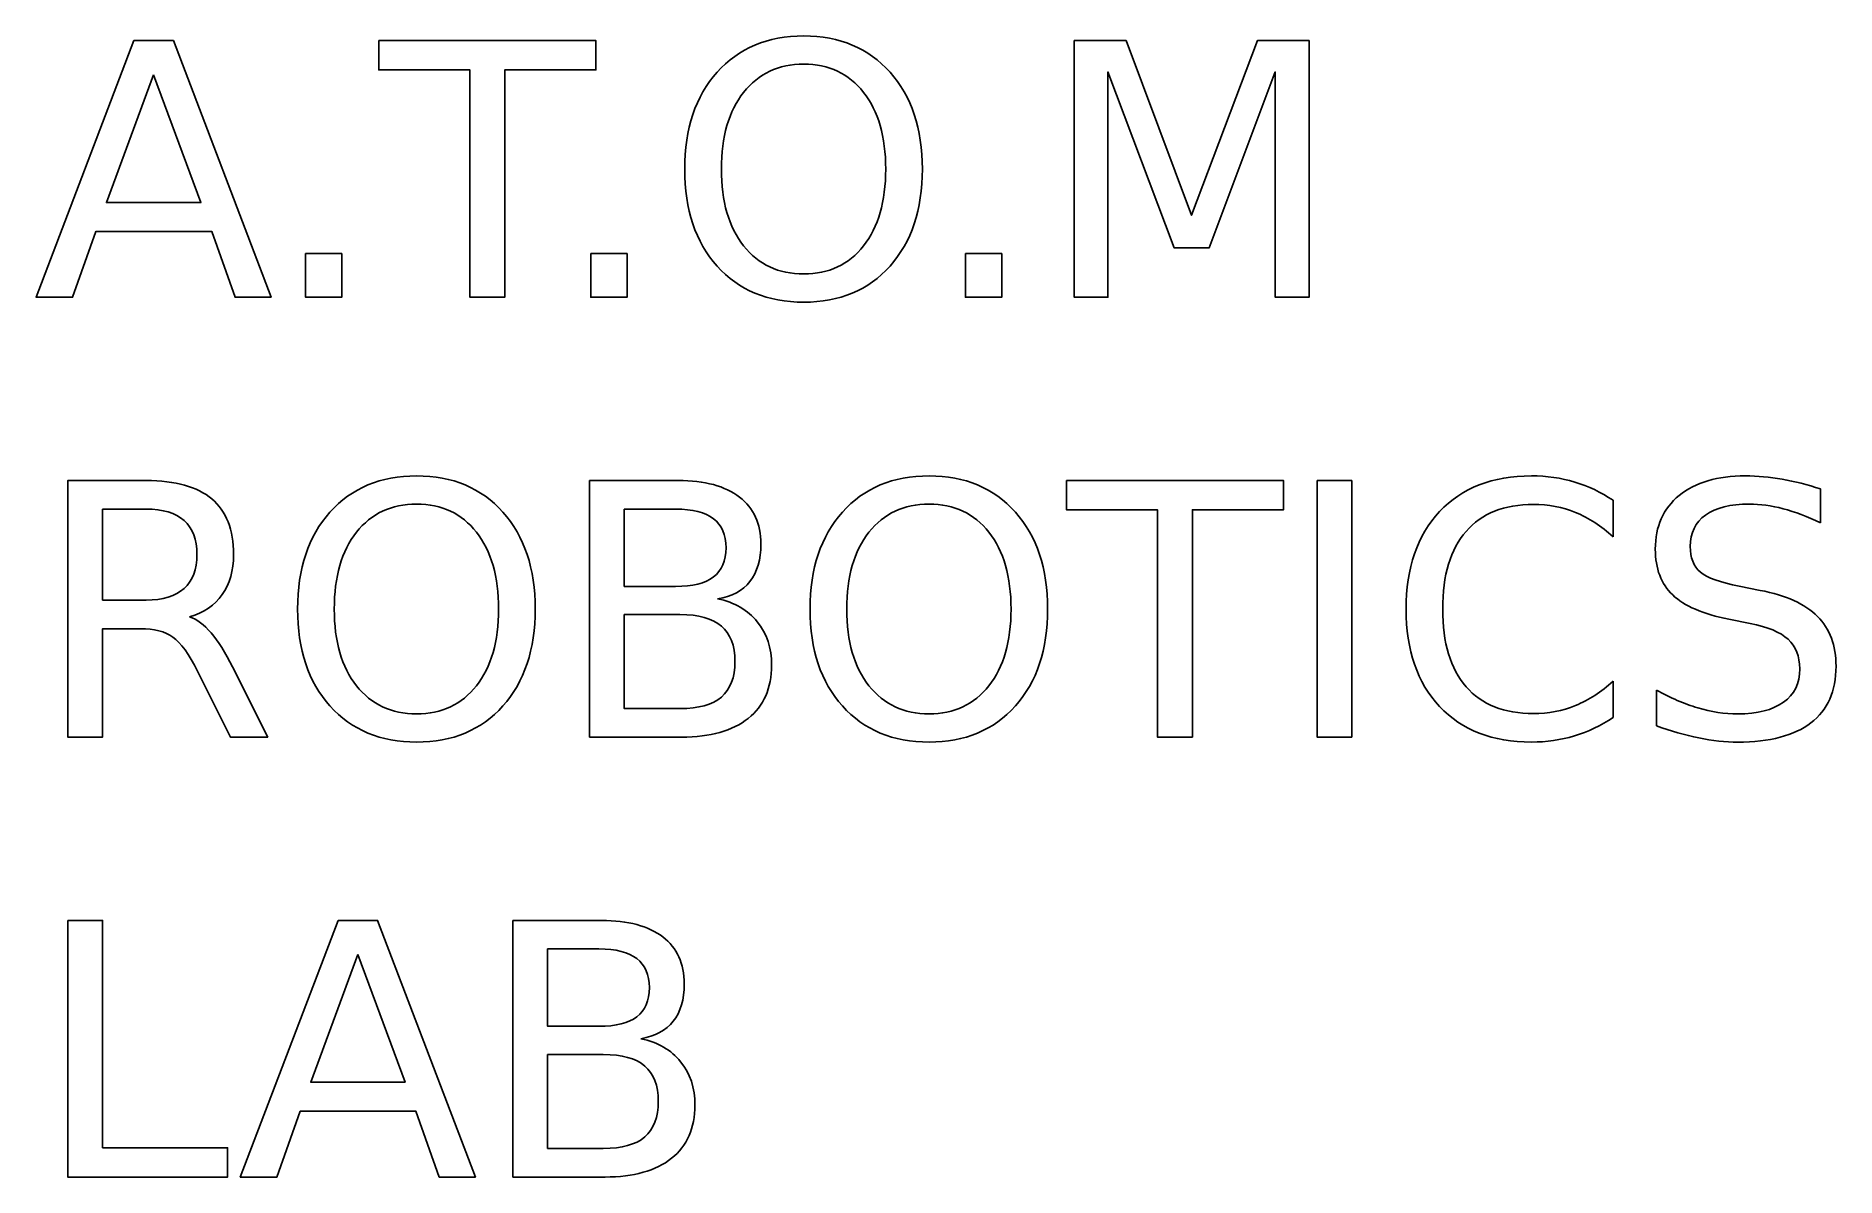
# Model space of a CAD drawing. Extents: x 108.7 to 137, y 661 to 678.9.
import ezdxf

# ---------------------------------------------------------------- set-up
doc = ezdxf.new("R2010")
doc.units = 0
doc.layers.add('Layer_1', color=7, linetype='CONTINUOUS')

msp = doc.modelspace()

# ---------------------------------------------------------------- linework, layer by layer
at = {"layer": 'Layer_1', "color": 7}
for points in [[(110.280031, 678.796158), (110.897195, 678.796158), (112.430673, 674.772464), (111.864715, 674.772464), (111.498189, 675.804664), (109.684428, 675.804664), (109.317902, 674.772464), (108.743859, 674.772464)], [(114.117768, 678.796158), (117.521603, 678.796158), (117.521603, 678.338002), (116.093232, 678.338002), (116.093232, 674.772464), (115.546139, 674.772464), (115.546139, 678.338002), (114.117768, 678.338002)], [(120.779906, 678.868924)], [(125.021899, 678.796158), (125.833106, 678.796158), (126.859916, 676.057998), (127.892116, 678.796158), (128.703324, 678.796158), (128.703324, 674.772464), (128.1724, 674.772464), (128.1724, 678.305661), (127.13481, 675.54594), (126.587717, 675.54594), (125.550127, 678.305661), (125.550127, 674.772464), (125.021899, 674.772464)], [(120.779906, 678.426938)], [(110.587266, 678.259845), (109.848825, 676.257431), (111.328402, 676.257431)], [(112.969681, 675.457004), (113.538335, 675.457004), (113.538335, 674.772464), (112.969681, 674.772464)], [(117.440752, 675.457004), (118.009405, 675.457004), (118.009405, 674.772464), (117.440752, 674.772464)], [(123.315939, 675.457004), (123.884592, 675.457004), (123.884592, 674.772464), (123.315939, 674.772464)], [(114.710677, 671.969623)], [(122.744591, 671.969623)], [(124.897928, 671.896857), (128.301763, 671.896857), (128.301763, 671.4387), (126.873392, 671.4387), (126.873392, 667.873162), (126.326298, 667.873162), (126.326298, 671.4387), (124.897928, 671.4387)], [(128.827296, 671.896857), (129.371695, 671.896857), (129.371695, 667.873162), (128.827296, 667.873162)], [(136.721068, 671.7648)], [(114.710677, 671.527636)], [(122.744591, 671.527636)], [(133.468154, 671.586927)], [(111.150529, 669.75969)], [(109.242441, 664.997555), (109.786839, 664.997555), (109.786839, 661.432017), (111.746133, 661.432017), (111.746133, 660.973861), (109.242441, 660.973861)], [(113.481739, 664.997555), (114.098903, 664.997555), (115.63238, 660.973861), (115.066422, 660.973861), (114.699897, 662.006061), (112.886135, 662.006061), (112.519609, 660.973861), (111.945566, 660.973861)], [(113.788973, 664.461242), (113.050532, 662.458827), (114.530109, 662.458827)]]:
    msp.add_lwpolyline(points, close=True, dxfattribs=at)
for points in [[(110.379748, 669.573732), (109.786839, 669.573732), (109.786839, 667.873162), (109.242441, 667.873162), (109.242441, 671.896857), (110.471379, 671.896857)], [(117.421887, 671.896857), (118.812527, 671.896857)], [(118.866428, 667.873162), (117.421887, 667.873162), (117.421887, 671.896857)], [(136.721068, 671.7648), (136.721068, 671.233877)], [(109.786839, 671.44948), (109.786839, 670.021109), (110.471379, 670.021109)], [(110.471379, 671.44948), (109.786839, 671.44948)], [(117.966285, 671.44948), (117.966285, 670.236712), (118.772102, 670.236712)], [(118.772102, 671.44948), (117.966285, 671.44948)], [(133.468154, 671.586927), (133.468154, 671.012883)], [(135.446313, 670.242102), (135.775108, 670.174726)], [(117.966285, 669.794726), (117.966285, 668.320539), (118.839478, 668.320539)], [(118.839478, 669.794726), (117.966285, 669.794726)], [(135.6161, 669.657279), (135.284611, 669.721959)], [(111.824289, 668.972739), (112.376772, 667.873162), (111.791949, 667.873162), (111.277196, 668.905363)], [(133.468154, 668.751745), (133.468154, 668.183092)], [(134.147304, 668.051035), (134.147304, 668.611603)], [(116.219899, 664.997555), (117.61054, 664.997555)], [(117.664441, 660.973861), (116.219899, 660.973861), (116.219899, 664.997555)], [(116.764297, 664.550178), (116.764297, 663.33741), (117.570114, 663.33741)], [(117.570114, 664.550178), (116.764297, 664.550178)], [(116.764297, 662.895424), (116.764297, 661.421237), (117.63749, 661.421237)], [(117.63749, 662.895424), (116.764297, 662.895424)]]:
    msp.add_lwpolyline(points, dxfattribs=at)
for points in [[(119.421606, 678.300271), (119.761181, 678.679373), (120.213948, 678.868924), (120.779906, 678.868924)], [(120.779906, 678.868924), (121.344068, 678.868924), (121.795038, 678.679373), (122.132816, 678.300271)], [(120.779906, 678.426938), (120.384634, 678.426938), (120.070212, 678.279609), (119.836642, 677.984952)], [(121.71778, 677.984952), (121.487804, 678.279609), (121.175179, 678.426938), (120.779906, 678.426938)], [(118.914939, 676.780269), (118.914939, 677.416298), (119.083828, 677.922966), (119.421606, 678.300271)], [(122.132816, 678.300271), (122.470595, 677.922966), (122.639484, 677.416298), (122.639484, 676.780269)], [(119.836642, 677.984952), (119.604869, 677.690294), (119.488982, 677.288733), (119.488982, 676.780269)], [(122.06544, 676.780269), (122.06544, 677.288733), (121.949554, 677.690294), (121.71778, 677.984952)], [(119.421606, 675.260266), (119.083828, 675.637572), (118.914939, 676.144239), (118.914939, 676.780269)], [(119.488982, 676.780269), (119.488982, 676.273601), (119.604869, 675.872939), (119.836642, 675.578281)], [(121.71778, 675.578281), (121.949554, 675.872939), (122.06544, 676.273601), (122.06544, 676.780269)], [(122.639484, 676.780269), (122.639484, 676.146036), (122.470595, 675.639369), (122.132816, 675.260266)], [(119.836642, 675.578281), (120.070212, 675.283623), (120.384634, 675.136295), (120.779906, 675.136295)], [(120.779906, 675.136295), (121.175179, 675.136295), (121.487804, 675.283623), (121.71778, 675.578281)], [(120.779906, 674.694308), (120.213948, 674.694308), (119.761181, 674.882961), (119.421606, 675.260266)], [(122.132816, 675.260266), (121.795038, 674.882961), (121.344068, 674.694308), (120.779906, 674.694308)], [(113.352377, 671.400969), (113.691952, 671.780072), (114.144719, 671.969623), (114.710677, 671.969623)], [(114.710677, 671.969623), (115.274839, 671.969623), (115.725809, 671.780072), (116.063587, 671.400969)], [(121.386291, 671.400969), (121.725866, 671.780072), (122.178633, 671.969623), (122.744591, 671.969623)], [(122.744591, 671.969623), (123.308753, 671.969623), (123.759723, 671.780072), (124.097501, 671.400969)], [(130.748859, 671.409055), (131.099214, 671.782767), (131.578931, 671.969623), (132.18801, 671.969623)], [(132.18801, 671.969623), (132.428767, 671.969623), (132.65515, 671.937282), (132.86716, 671.872601)], [(134.505744, 671.662388), (134.757281, 671.867211), (135.103144, 671.969623), (135.543334, 671.969623)], [(135.543334, 671.969623), (135.731987, 671.969623), (135.924233, 671.952554), (136.120073, 671.918417)], [(136.120073, 671.918417), (136.315911, 671.88428), (136.516243, 671.833074), (136.721068, 671.7648)], [(110.471379, 671.896857), (110.931333, 671.896857), (111.274501, 671.800733), (111.500884, 671.608487)], [(118.812527, 671.896857), (119.227564, 671.896857), (119.547375, 671.810615), (119.771962, 671.638133)], [(119.771962, 671.638133), (119.996548, 671.46565), (120.108842, 671.220402), (120.108842, 670.902387)], [(132.86716, 671.872601), (133.080966, 671.809717), (133.281298, 671.714492), (133.468154, 671.586927)], [(134.131133, 670.821536), (134.131133, 671.177281), (134.256004, 671.457565), (134.505744, 671.662388)], [(111.064288, 671.268912), (110.931333, 671.389291), (110.733697, 671.44948), (110.471379, 671.44948)], [(111.500884, 671.608487), (111.727268, 671.416241), (111.840459, 671.126075), (111.840459, 670.73799)], [(112.845709, 669.880967), (112.845709, 670.516997), (113.014598, 671.023664), (113.352377, 671.400969)], [(114.710677, 671.527636), (114.315404, 671.527636), (114.000983, 671.380307), (113.767413, 671.08565)], [(115.648551, 671.08565), (115.418574, 671.380307), (115.105949, 671.527636), (114.710677, 671.527636)], [(116.063587, 671.400969), (116.401365, 671.023664), (116.570254, 670.516997), (116.570254, 669.880967)], [(119.36501, 671.298558), (119.235649, 671.399173), (119.038012, 671.44948), (118.772102, 671.44948)], [(120.879624, 669.880967), (120.879624, 670.516997), (121.048513, 671.023664), (121.386291, 671.400969)], [(122.744591, 671.527636), (122.349319, 671.527636), (122.034897, 671.380307), (121.801327, 671.08565)], [(123.682465, 671.08565), (123.452488, 671.380307), (123.139864, 671.527636), (122.744591, 671.527636)], [(124.097501, 671.400969), (124.435279, 671.023664), (124.604169, 670.516997), (124.604169, 669.880967)], [(130.223326, 669.880967), (130.223326, 670.527777), (130.398503, 671.037139), (130.748859, 671.409055)], [(132.22035, 671.522246), (131.760397, 671.522246), (131.408245, 671.381206), (131.163895, 671.099125)], [(132.880635, 671.395579), (132.674015, 671.480024), (132.45392, 671.522246), (132.22035, 671.522246)], [(133.468154, 671.012883), (133.284891, 671.183569), (133.089052, 671.311135), (132.880635, 671.395579)], [(134.918085, 671.355154), (134.758179, 671.240165), (134.678227, 671.076666), (134.678227, 670.864656)], [(135.60532, 671.527636), (135.308866, 671.527636), (135.079787, 671.470142), (134.918085, 671.355154)], [(136.136244, 671.45487), (135.952981, 671.503381), (135.776006, 671.527636), (135.60532, 671.527636)], [(136.721068, 671.233877), (136.514447, 671.332695), (136.319505, 671.406359), (136.136244, 671.45487)], [(111.266416, 670.73799), (111.266416, 670.973356), (111.19904, 671.150331), (111.064288, 671.268912)], [(113.767413, 671.08565), (113.535639, 670.790992), (113.419753, 670.389431), (113.419753, 669.880967)], [(115.996211, 669.880967), (115.996211, 670.389431), (115.880324, 670.790992), (115.648551, 671.08565)], [(119.561749, 670.843096), (119.561749, 671.046122), (119.496169, 671.197943), (119.36501, 671.298558)], [(121.801327, 671.08565), (121.569554, 670.790992), (121.453667, 670.389431), (121.453667, 669.880967)], [(124.030125, 669.880967), (124.030125, 670.389431), (123.914238, 670.790992), (123.682465, 671.08565)], [(131.163895, 671.099125), (130.919544, 670.818841), (130.797369, 670.412788), (130.797369, 669.880967)], [(119.36501, 670.384939), (119.496169, 670.485554), (119.561749, 670.638273), (119.561749, 670.843096)], [(120.108842, 670.902387), (120.108842, 670.65624), (120.051347, 670.460401), (119.936359, 670.314868)], [(134.403332, 670.10196), (134.221866, 670.274443), (134.131133, 670.514301), (134.131133, 670.821536)], [(134.678227, 670.864656), (134.678227, 670.686784), (134.731229, 670.552032), (134.837234, 670.4604)], [(111.064288, 670.201677), (111.19904, 670.323852), (111.266416, 670.502623), (111.266416, 670.73799)], [(111.840459, 670.73799), (111.840459, 670.484656), (111.781169, 670.274443), (111.662587, 670.10735)], [(118.772102, 670.236712), (119.038012, 670.236712), (119.235649, 670.286121), (119.36501, 670.384939)], [(119.936359, 670.314868), (119.821371, 670.169336), (119.652482, 670.078603), (119.429692, 670.042669)], [(134.837234, 670.4604), (134.945035, 670.370566), (135.148062, 670.2978), (135.446313, 670.242102)], [(110.471379, 670.021109), (110.733697, 670.021109), (110.931333, 670.081298), (111.064288, 670.201677)], [(111.662587, 670.10735), (111.545802, 669.940258), (111.375116, 669.824371), (111.150529, 669.75969)], [(119.429692, 670.042669), (119.697399, 669.985175), (119.904917, 669.864797), (120.052246, 669.681534)], [(135.284611, 669.721959), (134.878558, 669.802811), (134.584799, 669.929478), (134.403332, 670.10196)], [(135.775108, 670.174726), (136.18116, 670.097468), (136.480309, 669.96092), (136.672554, 669.76508)], [(111.150529, 669.75969), (111.267314, 669.720163), (111.380506, 669.635718), (111.490104, 669.506356)], [(113.352377, 668.360964), (113.014598, 668.73827), (112.845709, 669.244937), (112.845709, 669.880967)], [(113.419753, 669.880967), (113.419753, 669.3743), (113.535639, 668.973637), (113.767413, 668.678979)], [(115.648551, 668.678979), (115.880324, 668.973637), (115.996211, 669.3743), (115.996211, 669.880967)], [(116.570254, 669.880967), (116.570254, 669.246734), (116.401365, 668.740067), (116.063587, 668.360964)], [(119.488982, 669.614158), (119.34884, 669.734537), (119.132339, 669.794726), (118.839478, 669.794726)], [(120.052246, 669.681534), (120.201372, 669.500068), (120.275934, 669.272786), (120.275934, 668.999689)], [(121.386291, 668.360964), (121.048513, 668.73827), (120.879624, 669.244937), (120.879624, 669.880967)], [(121.453667, 669.880967), (121.453667, 669.3743), (121.569554, 668.973637), (121.801327, 668.678979)], [(123.682465, 668.678979), (123.914238, 668.973637), (124.030125, 669.3743), (124.030125, 669.880967)], [(124.604169, 669.880967), (124.604169, 669.246734), (124.435279, 668.740067), (124.097501, 668.360964)], [(130.748859, 668.352879), (130.398503, 668.726591), (130.223326, 669.235954), (130.223326, 669.880967)], [(130.797369, 669.880967), (130.797369, 669.350943), (130.919544, 668.94489), (131.163895, 668.662809)], [(136.211703, 669.40664), (136.091325, 669.518035), (135.892791, 669.601581), (135.6161, 669.657279)], [(136.672554, 669.76508), (136.866599, 669.571037), (136.963621, 669.310517), (136.963621, 668.983519)], [(110.889111, 669.441675), (110.765139, 669.529713), (110.595351, 669.573732), (110.379748, 669.573732)], [(111.277196, 668.905363), (111.144241, 669.174867), (111.014879, 669.353638), (110.889111, 669.441675)], [(111.490104, 669.506356), (111.601499, 669.376995), (111.712894, 669.199122), (111.824289, 668.972739)], [(119.70189, 669.05898), (119.70189, 669.310517), (119.630921, 669.495576), (119.488982, 669.614158)], [(136.394969, 668.943093), (136.394969, 669.140729), (136.33388, 669.295245), (136.211703, 669.40664)], [(119.488982, 668.501107), (119.630921, 668.623282), (119.70189, 668.809239), (119.70189, 669.05898)], [(120.275934, 668.999689), (120.275934, 668.64035), (120.153759, 668.362761), (119.909409, 668.166922)], [(136.141633, 668.420255), (136.310524, 668.542431), (136.394969, 668.71671), (136.394969, 668.943093)], [(136.963621, 668.983519), (136.963621, 668.593636), (136.832463, 668.29808), (136.570146, 668.096851)], [(113.767413, 668.678979), (114.000983, 668.384321), (114.315404, 668.236993), (114.710677, 668.236993)], [(114.710677, 668.236993), (115.105949, 668.236993), (115.418574, 668.384321), (115.648551, 668.678979)], [(121.801327, 668.678979), (122.034897, 668.384321), (122.349319, 668.236993), (122.744591, 668.236993)], [(122.744591, 668.236993), (123.139864, 668.236993), (123.452488, 668.384321), (123.682465, 668.678979)], [(131.163895, 668.662809), (131.408245, 668.382525), (131.760397, 668.242383), (132.22035, 668.242383)], [(132.880635, 668.36905), (133.089052, 668.453494), (133.284891, 668.581059), (133.468154, 668.751745)], [(134.147304, 668.611603), (134.368297, 668.487631), (134.584798, 668.394203), (134.796808, 668.331319)], [(114.710677, 667.795006), (114.144719, 667.795006), (113.691952, 667.983659), (113.352377, 668.360964)], [(116.063587, 668.360964), (115.725809, 667.983659), (115.274839, 667.795006), (114.710677, 667.795006)], [(118.839478, 668.320539), (119.132339, 668.320539), (119.34884, 668.380728), (119.488982, 668.501107)], [(122.744591, 667.795006), (122.178633, 667.795006), (121.725866, 667.983659), (121.386291, 668.360964)], [(124.097501, 668.360964), (123.759723, 667.983659), (123.308753, 667.795006), (122.744591, 667.795006)], [(132.18801, 667.795006), (131.578931, 667.795006), (131.099214, 667.980964), (130.748859, 668.352879)], [(132.22035, 668.242383), (132.45392, 668.242383), (132.674015, 668.284605), (132.880635, 668.36905)], [(134.796808, 668.331319), (135.008818, 668.268435), (135.217235, 668.236993), (135.422057, 668.236993)], [(135.422057, 668.236993), (135.732885, 668.236993), (135.972744, 668.29808), (136.141633, 668.420255)], [(119.909409, 668.166922), (119.665058, 667.971082), (119.317398, 667.873162), (118.866428, 667.873162)], [(133.468154, 668.183092), (133.277704, 668.05373), (133.075576, 667.956709), (132.86177, 667.892027)], [(134.812979, 667.859687), (134.599172, 667.902808), (134.37728, 667.96659), (134.147304, 668.051035)], [(136.570146, 668.096851), (136.309625, 667.895621), (135.926929, 667.795006), (135.422057, 667.795006)], [(132.86177, 667.892027), (132.64976, 667.827347), (132.425173, 667.795006), (132.18801, 667.795006)], [(135.422057, 667.795006), (135.231608, 667.795006), (135.028582, 667.816567), (134.812979, 667.859687)], [(117.61054, 664.997555), (118.025576, 664.997555), (118.345387, 664.911313), (118.569974, 664.738831)], [(118.569974, 664.738831), (118.79456, 664.566348), (118.906854, 664.3211), (118.906854, 664.003085)], [(118.163023, 664.399256), (118.033661, 664.499871), (117.836025, 664.550178), (117.570114, 664.550178)], [(118.359761, 663.943794), (118.359761, 664.146821), (118.294182, 664.298641), (118.163023, 664.399256)], [(118.163023, 663.485638), (118.294182, 663.586252), (118.359761, 663.738971), (118.359761, 663.943794)], [(118.906854, 664.003085), (118.906854, 663.756938), (118.84936, 663.561099), (118.734371, 663.415566)], [(117.570114, 663.33741), (117.836025, 663.33741), (118.033661, 663.386819), (118.163023, 663.485638)], [(118.734371, 663.415566), (118.619383, 663.270034), (118.450494, 663.179301), (118.227704, 663.143367)], [(118.286995, 662.714856), (118.146852, 662.835235), (117.930351, 662.895424), (117.63749, 662.895424)], [(118.227704, 663.143367), (118.495411, 663.085873), (118.702929, 662.965495), (118.850258, 662.782232)], [(118.499903, 662.159678), (118.499903, 662.411215), (118.428933, 662.596274), (118.286995, 662.714856)], [(118.850258, 662.782232), (118.999383, 662.600766), (119.073946, 662.373485), (119.073946, 662.100387)], [(118.286995, 661.601805), (118.428933, 661.72398), (118.499903, 661.909938), (118.499903, 662.159678)], [(119.073946, 662.100387), (119.073946, 661.741048), (118.951771, 661.463459), (118.707421, 661.26762)], [(117.63749, 661.421237), (117.930351, 661.421237), (118.146852, 661.481426), (118.286995, 661.601805)], [(118.707421, 661.26762), (118.463071, 661.07178), (118.115411, 660.973861), (117.664441, 660.973861)]]:
    msp.add_open_spline(points, degree=3, dxfattribs=at)

doc.saveas('drawing.dxf')
